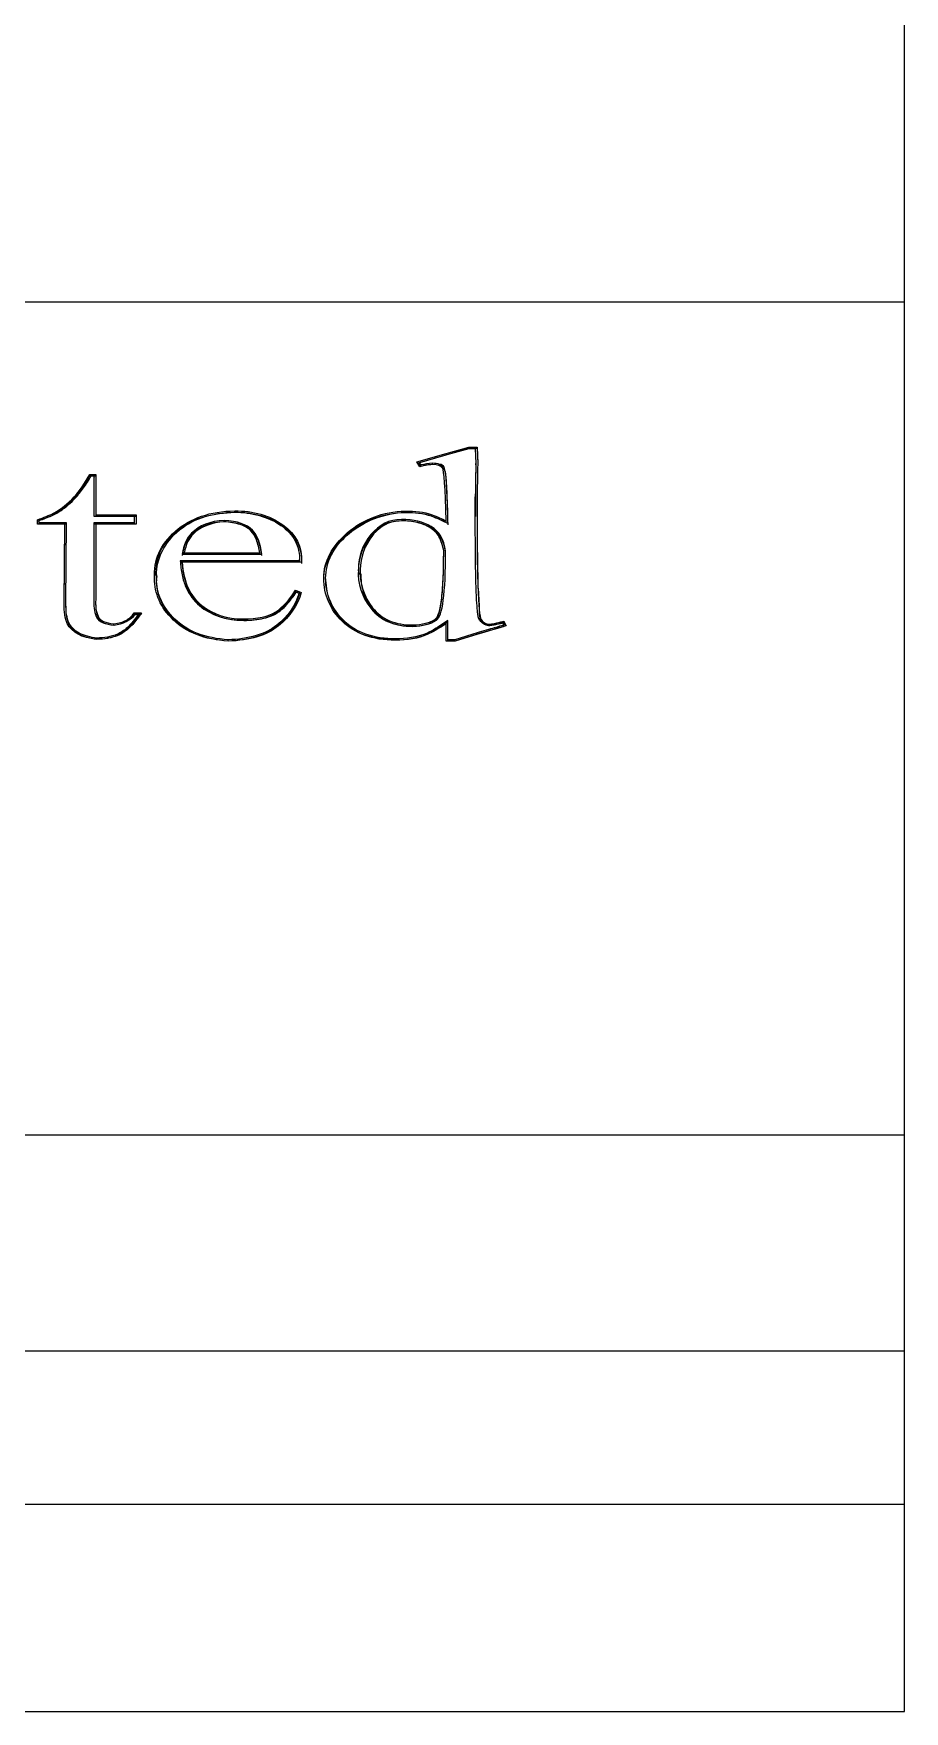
# Model space of a CAD drawing. Header units: inches. Extents: x -3.49 to -1.49, y 1.04 to 2.81.
# Drawn here: x -1.955 to -1.494, y 1.038 to 1.925 of the extents above; entities that cross this region are included whole.
import ezdxf

# ---------------------------------------------------------------- set-up
doc = ezdxf.new("R2010")
doc.units = ezdxf.units.IN
doc.header["$MEASUREMENT"] = 0

msp = doc.modelspace()

# ---------------------------------------------------------------- linework, layer by layer
at = {"color": 7, "linetype": 'Continuous', "lineweight": 25}
for p, q in [((-1.49448, 1.03768), (-1.49448, 2.81268)), ((-3.49448, 1.78333), (-1.49448, 1.78333)), ((-1.7369, 1.70311), (-1.72503, 1.70649)), ((-1.7369, 1.70241), (-1.72503, 1.70579)), ((-1.73652, 1.70244), (-1.72484, 1.70577)), ((-1.72503, 1.70649), (-1.72057, 1.70649)), ((-1.72503, 1.70579), (-1.72503, 1.70649)), ((-1.72503, 1.70579), (-1.72057, 1.70579)), ((-1.72484, 1.70577), (-1.72155, 1.70577)), ((-1.72155, 1.70577), (-1.72127, 1.6978)), ((-1.72057, 1.70649), (-1.72027, 1.69781)), ((-1.72057, 1.70579), (-1.72057, 1.70649)), ((-1.72057, 1.70579), (-1.72028, 1.69736)), ((-1.7524, 1.69861), (-1.7369, 1.70311)), ((-1.75097, 1.69607), (-1.7524, 1.69861)), ((-1.75206, 1.69801), (-1.7369, 1.70241)), ((-1.7511, 1.69821), (-1.73652, 1.70244)), ((-1.7504, 1.69697), (-1.7511, 1.69821)), ((-1.7511, 1.69751), (-1.7511, 1.69821)), ((-1.7504, 1.69627), (-1.7511, 1.69751)), ((-1.7504, 1.69627), (-1.7504, 1.69697)), ((-1.74791, 1.69677), (-1.7504, 1.69627)), ((-1.74412, 1.69723), (-1.74539, 1.69708)), ((-1.74412, 1.69723), (-1.74412, 1.69793)), ((-1.7369, 1.70241), (-1.7369, 1.70311)), ((-1.72127, 1.6971), (-1.72127, 1.6978)), ((-1.92542, 1.69197), (-1.92232, 1.69197)), ((-1.92542, 1.69127), (-1.92542, 1.69197)), ((-1.92542, 1.69127), (-1.92232, 1.69127)), ((-1.92475, 1.69125), (-1.92329, 1.69125)), ((-1.9233, 1.69085), (-1.92332, 1.66996)), ((-1.92329, 1.69125), (-1.9233, 1.69085)), ((-1.92329, 1.69055), (-1.9233, 1.69015)), ((-1.92329, 1.69055), (-1.92329, 1.69125)), ((-1.92232, 1.69127), (-1.92232, 1.69197)), ((-1.92232, 1.69127), (-1.9223, 1.69089)), ((-1.9223, 1.69084), (-1.92232, 1.66997)), ((-1.72153, 1.68097), (-1.72148, 1.6698)), ((-1.92332, 1.66996), (-1.90197, 1.66996)), ((-1.92232, 1.67067), (-1.90097, 1.67067)), ((-1.92232, 1.66997), (-1.90097, 1.66997)), ((-1.90197, 1.66996), (-1.90197, 1.66574)), ((-1.90097, 1.67067), (-1.90097, 1.66572)), ((-1.84885, 1.67199), (-1.84885, 1.67269)), ((-1.75855, 1.67193), (-1.75855, 1.67263)), ((-1.74442, 1.66997), (-1.74442, 1.67066)), ((-1.72055, 1.67052), (-1.72055, 1.66982)), ((-1.95323, 1.66572), (-1.95323, 1.66804)), ((-1.9388, 1.66572), (-1.95323, 1.66572)), ((-1.95223, 1.66574), (-1.95223, 1.66759)), ((-1.93779, 1.66643), (-1.95223, 1.66643)), ((-1.9378, 1.66574), (-1.95223, 1.66574)), ((-1.93912, 1.62381), (-1.9388, 1.66572)), ((-1.93912, 1.62311), (-1.9388, 1.66502)), ((-1.9388, 1.66502), (-1.9388, 1.66572)), ((-1.93812, 1.6238), (-1.93779, 1.66643)), ((-1.92332, 1.66643), (-1.92334, 1.62505)), ((-1.90197, 1.66643), (-1.92332, 1.66643)), ((-1.90197, 1.66574), (-1.92332, 1.66574)), ((-1.92232, 1.66572), (-1.92234, 1.62573)), ((-1.90097, 1.66572), (-1.92232, 1.66572)), ((-1.87164, 1.66017), (-1.87164, 1.66087)), ((-1.85443, 1.66693), (-1.85443, 1.66763)), ((-1.83952, 1.66184), (-1.83952, 1.66254)), ((-1.73702, 1.66667), (-1.73702, 1.66737)), ((-1.73828, 1.65076), (-1.73828, 1.65146)), ((-1.81455, 1.64627), (-1.87764, 1.64627)), ((-1.81455, 1.64557), (-1.87764, 1.64557)), ((-1.87663, 1.64983), (-1.83445, 1.64988)), ((-1.81358, 1.64556), (-1.87659, 1.64556)), ((-1.87659, 1.64486), (-1.87659, 1.64556)), ((-1.87551, 1.65055), (-1.83555, 1.65059)), ((-1.87551, 1.64985), (-1.87551, 1.65055)), ((-1.87551, 1.64985), (-1.83555, 1.6499)), ((-1.83555, 1.6499), (-1.83555, 1.65059)), ((-1.81455, 1.64557), (-1.81455, 1.64627)), ((-1.81454, 1.64628), (-1.81454, 1.64698)), ((-1.8912, 1.63631), (-1.8912, 1.63701)), ((-1.89027, 1.63882), (-1.89027, 1.63812)), ((-1.89021, 1.6364), (-1.89021, 1.6357)), ((-1.8902, 1.63633), (-1.88983, 1.63807)), ((-1.80072, 1.63681), (-1.80072, 1.63611)), ((-1.78341, 1.64098), (-1.78341, 1.64168)), ((-1.78341, 1.64098), (-1.78317, 1.63903)), ((-1.78246, 1.64), (-1.78246, 1.6393)), ((-1.8167, 1.63079), (-1.81364, 1.62947)), ((-1.8167, 1.6301), (-1.8167, 1.63079)), ((-1.8167, 1.6301), (-1.81364, 1.62878)), ((-1.81625, 1.62976), (-1.81477, 1.62912)), ((-1.81477, 1.62842), (-1.81477, 1.62912)), ((-1.93912, 1.62311), (-1.93912, 1.62381)), ((-1.92244, 1.62363), (-1.92244, 1.62293)), ((-1.92113, 1.61629), (-1.92113, 1.61699)), ((-1.90563, 1.61457), (-1.90206, 1.61799)), ((-1.90206, 1.61869), (-1.89818, 1.61869)), ((-1.90206, 1.61799), (-1.90206, 1.61869)), ((-1.90206, 1.61799), (-1.89818, 1.61799)), ((-1.90146, 1.61797), (-1.89979, 1.61797)), ((-1.89979, 1.61727), (-1.89979, 1.61797)), ((-1.93648, 1.61268), (-1.93648, 1.61338)), ((-1.91274, 1.61227), (-1.91274, 1.61297)), ((-1.75461, 1.61165), (-1.75461, 1.61235)), ((-1.74745, 1.60723), (-1.74745, 1.60793)), ((-1.73702, 1.60382), (-1.73702, 1.6131)), ((-1.73602, 1.60384), (-1.73602, 1.61478)), ((-1.72059, 1.60814), (-1.73243, 1.60455)), ((-1.72059, 1.60744), (-1.73243, 1.60385)), ((-1.7202, 1.60748), (-1.73222, 1.60383)), ((-1.72059, 1.60744), (-1.72059, 1.60814)), ((-1.70706, 1.61341), (-1.70654, 1.61226)), ((-1.70654, 1.61156), (-1.70654, 1.61226)), ((-1.70641, 1.61431), (-1.70529, 1.61182)), ((-1.70641, 1.61361), (-1.70641, 1.61431)), ((-1.70641, 1.61361), (-1.70557, 1.61174)), ((-1.92186, 1.60476), (-1.92186, 1.60546)), ((-1.85232, 1.60382), (-1.85232, 1.60452)), ((-1.76376, 1.60426), (-1.76376, 1.60496)), ((-1.73222, 1.60383), (-1.73702, 1.60382)), ((-1.73243, 1.60455), (-1.73602, 1.60454)), ((-1.73243, 1.60385), (-1.73602, 1.60384)), ((-1.73243, 1.60385), (-1.73243, 1.60455)), ((-3.49448, 1.34265), (-1.49448, 1.34265)), ((-3.49448, 1.22844), (-1.49448, 1.22844)), ((-3.49448, 1.14735), (-1.49448, 1.14735)), ((-3.49448, 1.03768), (-1.49448, 1.03768))]:
    msp.add_line(p, q, dxfattribs=at)
for points, knots in [([(-1.7441, 1.69721), (-1.74556, 1.69711), (-1.74659, 1.69702), (-1.74779, 1.69683), (-1.74905, 1.69655), (-1.75097, 1.69607)], [4, 4, 4, 4, 5, 5, 6, 6, 6, 6]), ([(-1.73598, 1.66594), (-1.73607, 1.66998), (-1.7363, 1.67882), (-1.73687, 1.69052), (-1.73776, 1.69687), (-1.74012, 1.69721), (-1.74285, 1.69788), (-1.74412, 1.69793)], [1.972513, 1.972513, 1.972513, 1.972513, 2.227085, 2.481656, 2.990798, 3.499941, 4.009083, 4.009083, 4.009083, 4.009083]), ([(-1.73702, 1.66737), (-1.7374, 1.68492), (-1.73803, 1.69425), (-1.73977, 1.6965), (-1.7415, 1.69711), (-1.7441, 1.69721)], [2, 2, 2, 2, 3, 3, 4, 4, 4, 4]), ([(-1.73598, 1.66524), (-1.73606, 1.66972), (-1.73619, 1.67731), (-1.73691, 1.68716), (-1.73697, 1.69293), (-1.73823, 1.69549), (-1.73858, 1.69592), (-1.73922, 1.69639), (-1.74013, 1.69658), (-1.74083, 1.69669), (-1.74104, 1.69673)], [0, 0, 0, 0, 0.409443, 0.693066, 0.907895, 0.926459, 0.940839, 0.952651, 0.985894, 1, 1, 1, 1]), ([(-1.95323, 1.66804), (-1.94978, 1.66925), (-1.94697, 1.67038), (-1.94264, 1.67245), (-1.93983, 1.6745), (-1.93289, 1.68064), (-1.92924, 1.68544), (-1.92542, 1.69197)], [15, 15, 15, 15, 16, 16, 17, 17, 18, 18, 18, 18]), ([(-1.95323, 1.66734), (-1.94978, 1.66855), (-1.94697, 1.66968), (-1.94264, 1.67175), (-1.93983, 1.6738), (-1.93289, 1.67994), (-1.92924, 1.68474), (-1.92542, 1.69127)], [15, 15, 15, 15, 16, 16, 17, 17, 18, 18, 18, 18]), ([(-1.95223, 1.66759), (-1.95003, 1.66838), (-1.94537, 1.67013), (-1.94075, 1.67272), (-1.93424, 1.67792), (-1.92897, 1.6845), (-1.92604, 1.68908), (-1.92475, 1.69125)], [15.054133, 15.054133, 15.054133, 15.054133, 15.784995, 16.515856, 17.246718, 17.612149, 17.97758, 17.97758, 17.97758, 17.97758]), ([(-1.70706, 1.61341), (-1.7075, 1.61329), (-1.70795, 1.61318), (-1.7084, 1.61307), (-1.70875, 1.61299), (-1.7092, 1.6129), (-1.70977, 1.61278), (-1.71046, 1.61265), (-1.71107, 1.61253), (-1.7116, 1.61242), (-1.71237, 1.61226), (-1.71299, 1.61216), (-1.71346, 1.61213), (-1.71459, 1.61204), (-1.71566, 1.61221), (-1.71664, 1.61266), (-1.7174, 1.613), (-1.71816, 1.61357), (-1.71891, 1.61437), (-1.71926, 1.61474), (-1.71953, 1.61517), (-1.71971, 1.61568), (-1.7198, 1.61595), (-1.71989, 1.61626), (-1.71997, 1.61662), (-1.72011, 1.61722), (-1.72023, 1.61802), (-1.72034, 1.61902), (-1.72048, 1.62024), (-1.72061, 1.62185), (-1.72073, 1.62383), (-1.72102, 1.62865), (-1.72123, 1.63508), (-1.72136, 1.6431), (-1.72153, 1.65321), (-1.72159, 1.66607), (-1.72153, 1.68167)], [0, 0, 0, 0, 0.013393, 0.013393, 0.013393, 0.026786, 0.026786, 0.026786, 0.044643, 0.044643, 0.044643, 0.0625, 0.0625, 0.0625, 0.09375, 0.09375, 0.09375, 0.125, 0.125, 0.125, 0.14375, 0.14375, 0.14375, 0.15625, 0.15625, 0.15625, 0.1875, 0.1875, 0.1875, 0.25, 0.25, 0.25, 0.5, 0.5, 0.5, 1, 1, 1, 1]), ([(-1.72053, 1.68167), (-1.72069, 1.63941), (-1.72001, 1.61729), (-1.71701, 1.6133), (-1.71515, 1.61251), (-1.7107, 1.61333), (-1.70923, 1.61362), (-1.70781, 1.61399), (-1.70711, 1.61416), (-1.70641, 1.61431)], [12, 12, 12, 12, 13, 13, 14, 14, 15, 15, 16, 16, 16, 16]), ([(-1.8912, 1.63701), (-1.89191, 1.64654), (-1.88826, 1.65483), (-1.8722, 1.66894), (-1.86174, 1.67254), (-1.84885, 1.67269)], [12, 12, 12, 12, 13, 13, 14, 14, 14, 14]), ([(-1.8902, 1.63702), (-1.89084, 1.64554), (-1.88488, 1.65938), (-1.86665, 1.67012), (-1.85468, 1.67191), (-1.84883, 1.67198)], [11.999091, 11.999091, 11.999091, 11.999091, 12.999542, 13.499767, 13.999992, 13.999992, 13.999992, 13.999992]), ([(-1.89076, 1.63857), (-1.89041, 1.64286), (-1.88968, 1.65213), (-1.87921, 1.66325), (-1.86477, 1.67075), (-1.85421, 1.67158), (-1.84885, 1.67199)], [0, 0, 0, 0, 0.2548796, 0.5500754, 0.7717633, 1, 1, 1, 1]), ([(-1.84885, 1.67269), (-1.83895, 1.67281), (-1.83048, 1.67036), (-1.8164, 1.66035), (-1.81311, 1.65375), (-1.81358, 1.64556)], [0, 0, 0, 0, 1, 1, 2, 2, 2, 2]), ([(-1.84885, 1.67199), (-1.83895, 1.67211), (-1.83048, 1.66966), (-1.8164, 1.65965), (-1.81311, 1.65305), (-1.81358, 1.64486)], [0, 0, 0, 0, 1, 1, 2, 2, 2, 2]), ([(-1.84883, 1.67198), (-1.84009, 1.67208), (-1.82644, 1.66829), (-1.81589, 1.65732), (-1.81444, 1.64983), (-1.81455, 1.64627)], [0.00001, 0.00001, 0.00001, 0.00001, 0.98569, 1.47853, 1.97137, 1.97137, 1.97137, 1.97137]), ([(-1.76377, 1.60424), (-1.77587, 1.60437), (-1.78522, 1.60767), (-1.79842, 1.6206), (-1.80172, 1.62825), (-1.80172, 1.64593), (-1.79752, 1.65396), (-1.78072, 1.66841), (-1.77053, 1.67222), (-1.75855, 1.67263)], [23, 23, 23, 23, 24, 24, 25, 25, 26, 26, 27, 27, 27, 27]), ([(-1.80172, 1.63639), (-1.80172, 1.64523), (-1.79752, 1.65326), (-1.78072, 1.66771), (-1.77053, 1.67153), (-1.75855, 1.67193)], [25, 25, 25, 25, 26, 26, 27, 27, 27, 27]), ([(-1.76376, 1.60496), (-1.76911, 1.60502), (-1.78034, 1.60663), (-1.79547, 1.61648), (-1.80258, 1.63286), (-1.79878, 1.64964), (-1.78583, 1.66521), (-1.76973, 1.67153), (-1.75851, 1.67192)], [23.000216, 23.000216, 23.000216, 23.000216, 23.500156, 24.000096, 24.999977, 25.499917, 25.999857, 26.999738, 26.999738, 26.999738, 26.999738]), ([(-1.72052, 1.66982), (-1.7205, 1.66424), (-1.72046, 1.65188), (-1.72058, 1.63509), (-1.71926, 1.62254), (-1.71962, 1.61563), (-1.71746, 1.61336), (-1.71611, 1.61247), (-1.71424, 1.61197), (-1.71223, 1.61235), (-1.70955, 1.61285), (-1.70766, 1.61331), (-1.70641, 1.61361)], [0, 0, 0, 0, 0.257255, 0.569757, 0.766546, 0.848078, 0.871548, 0.890809, 0.907866, 0.934456, 0.95686, 1, 1, 1, 1]), ([(-1.73728, 1.65149), (-1.73818, 1.65763), (-1.74072, 1.66193), (-1.74903, 1.66688), (-1.75429, 1.66812), (-1.76702, 1.66812), (-1.7724, 1.66546), (-1.78121, 1.65481), (-1.78341, 1.64866), (-1.78341, 1.64168)], [2, 2, 2, 2, 3, 3, 4, 4, 5, 5, 6, 6, 6, 6]), ([(-1.73728, 1.6508), (-1.73818, 1.65693), (-1.74072, 1.66123), (-1.74903, 1.66618), (-1.75429, 1.66742), (-1.76702, 1.66742), (-1.7724, 1.66476), (-1.78121, 1.65411), (-1.78341, 1.64796), (-1.78341, 1.64098)], [2, 2, 2, 2, 3, 3, 4, 4, 5, 5, 6, 6, 6, 6]), ([(-1.73828, 1.65146), (-1.73867, 1.65405), (-1.74044, 1.65976), (-1.74521, 1.66417), (-1.75191, 1.66677), (-1.76077, 1.66784), (-1.76909, 1.66627), (-1.77879, 1.65822), (-1.78241, 1.64789), (-1.78241, 1.64166)], [2.002068, 2.002068, 2.002068, 2.002068, 2.501907, 3.001746, 3.501585, 4.001425, 4.501264, 5.001103, 6.000782, 6.000782, 6.000782, 6.000782]), ([(-1.75461, 1.61235), (-1.75234, 1.61241), (-1.7487, 1.61284), (-1.7451, 1.61416), (-1.74256, 1.61516), (-1.74093, 1.61765), (-1.73935, 1.62497), (-1.73863, 1.63417), (-1.73833, 1.64332), (-1.73828, 1.64882), (-1.73828, 1.65146)], [0.001365, 0.001365, 0.001365, 0.001365, 0.500883, 0.750642, 1.000401, 1.250159, 1.499918, 1.749677, 1.874557, 1.999436, 1.999436, 1.999436, 1.999436]), ([(-1.75461, 1.61165), (-1.75234, 1.61172), (-1.7487, 1.61214), (-1.7451, 1.61346), (-1.74256, 1.61446), (-1.74093, 1.61695), (-1.73935, 1.62428), (-1.73863, 1.63347), (-1.73833, 1.64262), (-1.73828, 1.64812), (-1.73828, 1.65076)], [0.001365, 0.001365, 0.001365, 0.001365, 0.500883, 0.750642, 1.000401, 1.250159, 1.499918, 1.749677, 1.874557, 1.999436, 1.999436, 1.999436, 1.999436]), ([(-1.75458, 1.61163), (-1.74941, 1.61178), (-1.74524, 1.61286), (-1.73887, 1.61687), (-1.73728, 1.62908), (-1.73728, 1.65149)], [0, 0, 0, 0, 1, 1, 2, 2, 2, 2]), ([(-1.87764, 1.64627), (-1.87748, 1.64378), (-1.87688, 1.63856), (-1.87425, 1.63008), (-1.86545, 1.6186), (-1.84927, 1.61393), (-1.83401, 1.6154), (-1.82652, 1.61812), (-1.82148, 1.62259), (-1.81774, 1.62745), (-1.81625, 1.62976)], [2.976231, 2.976231, 2.976231, 2.976231, 3.224789, 3.473346, 3.970461, 4.964692, 5.461807, 5.958922, 6.456037, 6.953152, 6.953152, 6.953152, 6.953152]), ([(-1.87659, 1.64556), (-1.87593, 1.63507), (-1.87245, 1.62742), (-1.85986, 1.61783), (-1.8527, 1.61547), (-1.83663, 1.61558), (-1.83078, 1.61682), (-1.82344, 1.62168), (-1.81997, 1.62553), (-1.8167, 1.63079)], [3, 3, 3, 3, 4, 4, 5, 5, 6, 6, 7, 7, 7, 7]), ([(-1.87659, 1.64486), (-1.87593, 1.63437), (-1.87245, 1.62672), (-1.85986, 1.61714), (-1.8527, 1.61477), (-1.83663, 1.61488), (-1.83078, 1.61612), (-1.82344, 1.62098), (-1.81997, 1.62483), (-1.8167, 1.6301)], [3, 3, 3, 3, 4, 4, 5, 5, 6, 6, 7, 7, 7, 7]), ([(-1.85235, 1.6038), (-1.86483, 1.60465), (-1.87448, 1.60838), (-1.88811, 1.62158), (-1.89141, 1.62893), (-1.8912, 1.63701)], [10, 10, 10, 10, 11, 11, 12, 12, 12, 12]), ([(-1.85232, 1.60452), (-1.85791, 1.60491), (-1.86942, 1.60713), (-1.88521, 1.61761), (-1.8904, 1.62947), (-1.8902, 1.63702)], [10.001849, 10.001849, 10.001849, 10.001849, 10.501655, 11.001461, 12.001073, 12.001073, 12.001073, 12.001073]), ([(-1.85232, 1.60382), (-1.85791, 1.60421), (-1.86942, 1.60643), (-1.88521, 1.61692), (-1.8904, 1.62877), (-1.8902, 1.63633)], [10.001849, 10.001849, 10.001849, 10.001849, 10.501655, 11.001461, 12.001073, 12.001073, 12.001073, 12.001073]), ([(-1.76376, 1.60426), (-1.76921, 1.6047), (-1.77983, 1.60556), (-1.79206, 1.61367), (-1.79929, 1.6242), (-1.8002, 1.6321), (-1.80066, 1.63612)], [0, 0, 0, 0, 0.249641, 0.487094, 0.739497, 1, 1, 1, 1]), ([(-1.78341, 1.64168), (-1.78389, 1.63419), (-1.78166, 1.62732), (-1.77178, 1.61477), (-1.7644, 1.61163), (-1.75458, 1.61163)], [6, 6, 6, 6, 7, 7, 8, 8, 8, 8]), ([(-1.78241, 1.64166), (-1.78285, 1.63474), (-1.77931, 1.62332), (-1.76777, 1.61376), (-1.75886, 1.61235), (-1.75461, 1.61235)], [5.999272, 5.999272, 5.999272, 5.999272, 6.999276, 7.499279, 7.999281, 7.999281, 7.999281, 7.999281]), ([(-1.7822, 1.63932), (-1.78202, 1.63632), (-1.78165, 1.62985), (-1.77748, 1.62218), (-1.77222, 1.61673), (-1.76716, 1.61369), (-1.76106, 1.61196), (-1.75676, 1.61175), (-1.75461, 1.61165)], [0, 0, 0, 0, 0.236433, 0.509612, 0.636195, 0.756912, 0.878195, 1, 1, 1, 1]), ([(-1.81364, 1.62947), (-1.81547, 1.62283), (-1.81948, 1.61698), (-1.83187, 1.60685), (-1.84076, 1.60414), (-1.85235, 1.6038)], [8, 8, 8, 8, 9, 9, 10, 10, 10, 10]), ([(-1.81477, 1.62912), (-1.81657, 1.62295), (-1.8227, 1.61373), (-1.83655, 1.60612), (-1.84728, 1.60467), (-1.85232, 1.60452)], [8.02509, 8.02509, 8.02509, 8.02509, 9.011546, 9.504774, 9.998003, 9.998003, 9.998003, 9.998003]), ([(-1.81477, 1.62842), (-1.81657, 1.62225), (-1.8227, 1.61303), (-1.83655, 1.60542), (-1.84728, 1.60397), (-1.85232, 1.60382)], [8.02509, 8.02509, 8.02509, 8.02509, 9.011546, 9.504774, 9.998003, 9.998003, 9.998003, 9.998003]), ([(-1.93648, 1.61268), (-1.93705, 1.61436), (-1.93811, 1.6175), (-1.93809, 1.62072), (-1.93808, 1.62222)], [0, 0, 0, 0, 0.536079, 1, 1, 1, 1]), ([(-1.92228, 1.62294), (-1.92231, 1.62191), (-1.92238, 1.61965), (-1.92157, 1.61747), (-1.92113, 1.61629)], [0, 0, 0, 0, 0.4572742, 1, 1, 1, 1]), ([(-1.89818, 1.61869), (-1.9024, 1.61247), (-1.90637, 1.60859), (-1.9138, 1.60549), (-1.91775, 1.60472), (-1.92194, 1.60474)], [8, 8, 8, 8, 9, 9, 10, 10, 10, 10]), ([(-1.91274, 1.61297), (-1.91016, 1.61331), (-1.90803, 1.61392), (-1.9047, 1.61568), (-1.90326, 1.61697), (-1.90206, 1.61869)], [5, 5, 5, 5, 6, 6, 7, 7, 7, 7])]:
    msp.add_open_spline(points, degree=3, knots=knots, dxfattribs=at)
for points in [[(-1.74412, 1.69793), (-1.74625, 1.69779), (-1.74837, 1.69746), (-1.7504, 1.69697)], [(-1.72127, 1.6978), (-1.72134, 1.69444), (-1.7215, 1.68637), (-1.72153, 1.68368), (-1.72153, 1.68167)], [(-1.72127, 1.6971), (-1.72134, 1.69374), (-1.7215, 1.68567), (-1.72153, 1.68298), (-1.72153, 1.68097)], [(-1.72027, 1.69781), (-1.72045, 1.68972), (-1.72053, 1.68434), (-1.72053, 1.68167)], [(-1.92232, 1.69197), (-1.92229, 1.69174), (-1.92228, 1.69137), (-1.9223, 1.69084)], [(-1.75855, 1.67263), (-1.75339, 1.67274), (-1.74868, 1.67208), (-1.74442, 1.67066)], [(-1.75855, 1.67193), (-1.75339, 1.67204), (-1.74868, 1.67138), (-1.74442, 1.66997)], [(-1.75851, 1.67192), (-1.75388, 1.67201), (-1.74907, 1.67142), (-1.74487, 1.67002)], [(-1.74487, 1.67002), (-1.74175, 1.66885), (-1.73882, 1.66743), (-1.73598, 1.66594)], [(-1.74442, 1.67066), (-1.74172, 1.66965), (-1.73925, 1.66855), (-1.73702, 1.66737)], [(-1.74442, 1.66997), (-1.74172, 1.66895), (-1.73925, 1.66785), (-1.73702, 1.66667)], [(-1.87164, 1.66087), (-1.87425, 1.6583), (-1.87591, 1.65462), (-1.87663, 1.64983)], [(-1.87164, 1.66017), (-1.87425, 1.6576), (-1.87591, 1.65392), (-1.87663, 1.64913)], [(-1.87083, 1.66046), (-1.87211, 1.65919), (-1.87387, 1.6567), (-1.87517, 1.65249), (-1.87551, 1.65055)], [(-1.85443, 1.66763), (-1.86182, 1.66732), (-1.86756, 1.66507), (-1.87164, 1.66087)], [(-1.85443, 1.66693), (-1.86182, 1.66662), (-1.86756, 1.66437), (-1.87164, 1.66017)], [(-1.85444, 1.66691), (-1.86066, 1.66664), (-1.86727, 1.66412), (-1.87083, 1.66046)], [(-1.84034, 1.66213), (-1.84171, 1.66355), (-1.84513, 1.66575), (-1.85151, 1.66677), (-1.85444, 1.66691)], [(-1.83952, 1.66254), (-1.84247, 1.6656), (-1.84744, 1.6673), (-1.85443, 1.66763)], [(-1.83952, 1.66184), (-1.84247, 1.6649), (-1.84744, 1.6666), (-1.85443, 1.66693)], [(-1.83555, 1.65059), (-1.83589, 1.65289), (-1.83725, 1.658), (-1.83896, 1.66071), (-1.84034, 1.66213)], [(-1.83445, 1.64988), (-1.83517, 1.65557), (-1.83686, 1.65979), (-1.83952, 1.66254)], [(-1.83445, 1.64918), (-1.83517, 1.65487), (-1.83686, 1.65909), (-1.83952, 1.66184)], [(-1.92334, 1.62575), (-1.92362, 1.62275), (-1.92335, 1.61964), (-1.92209, 1.61677)], [(-1.92234, 1.62573), (-1.92265, 1.62244), (-1.92225, 1.61953), (-1.92113, 1.61699)], [(-1.93742, 1.61314), (-1.93867, 1.61568), (-1.93924, 1.61924), (-1.93912, 1.62381)], [(-1.93648, 1.61338), (-1.93718, 1.6148), (-1.93791, 1.6173), (-1.93817, 1.6218), (-1.93812, 1.6238)], [(-1.92209, 1.61677), (-1.92152, 1.61551), (-1.91934, 1.61327), (-1.9148, 1.6124), (-1.9127, 1.61225)], [(-1.89979, 1.61797), (-1.90148, 1.61558), (-1.90589, 1.61023), (-1.91078, 1.60731), (-1.91615, 1.60581), (-1.91996, 1.60545), (-1.92186, 1.60546)], [(-1.89979, 1.61727), (-1.90148, 1.61488), (-1.90589, 1.60954), (-1.91078, 1.60661), (-1.91615, 1.60512), (-1.91996, 1.60475), (-1.92186, 1.60476)], [(-1.92113, 1.61699), (-1.92008, 1.61465), (-1.91728, 1.61331), (-1.91274, 1.61297)], [(-1.92113, 1.61629), (-1.92008, 1.61395), (-1.91728, 1.61261), (-1.91274, 1.61227)], [(-1.9127, 1.61225), (-1.90818, 1.61285), (-1.90363, 1.61507), (-1.90146, 1.61797)], [(-1.92194, 1.60474), (-1.92981, 1.60555), (-1.93497, 1.60835), (-1.93742, 1.61314)], [(-1.92186, 1.60546), (-1.92514, 1.6058), (-1.93198, 1.6075), (-1.93542, 1.61132), (-1.93648, 1.61338)], [(-1.92186, 1.60476), (-1.92514, 1.6051), (-1.93198, 1.6068), (-1.93542, 1.61062), (-1.93648, 1.61268)], [(-1.74694, 1.60732), (-1.75179, 1.60527), (-1.7574, 1.60424), (-1.76377, 1.60424)], [(-1.74745, 1.60793), (-1.75228, 1.60589), (-1.75815, 1.60496), (-1.76376, 1.60496)], [(-1.74745, 1.60723), (-1.75228, 1.60519), (-1.75815, 1.60426), (-1.76376, 1.60426)], [(-1.73602, 1.61478), (-1.73808, 1.61336), (-1.7428, 1.61022), (-1.74564, 1.60872), (-1.74745, 1.60793)], [(-1.73602, 1.61408), (-1.73808, 1.61267), (-1.7428, 1.60952), (-1.74564, 1.60802), (-1.74745, 1.60723)], [(-1.73702, 1.6131), (-1.74091, 1.61043), (-1.74422, 1.6085), (-1.74694, 1.60732)], [(-1.70654, 1.61226), (-1.70822, 1.61181), (-1.7102, 1.61123), (-1.71758, 1.60904), (-1.72059, 1.60814)], [(-1.70654, 1.61156), (-1.70822, 1.61111), (-1.7102, 1.61053), (-1.71758, 1.60834), (-1.72059, 1.60744)], [(-1.70529, 1.61182), (-1.70629, 1.6116), (-1.71126, 1.61016), (-1.7202, 1.60748)]]:
    msp.add_open_spline(points, degree=3, dxfattribs=at)

doc.saveas('drawing.dxf')
